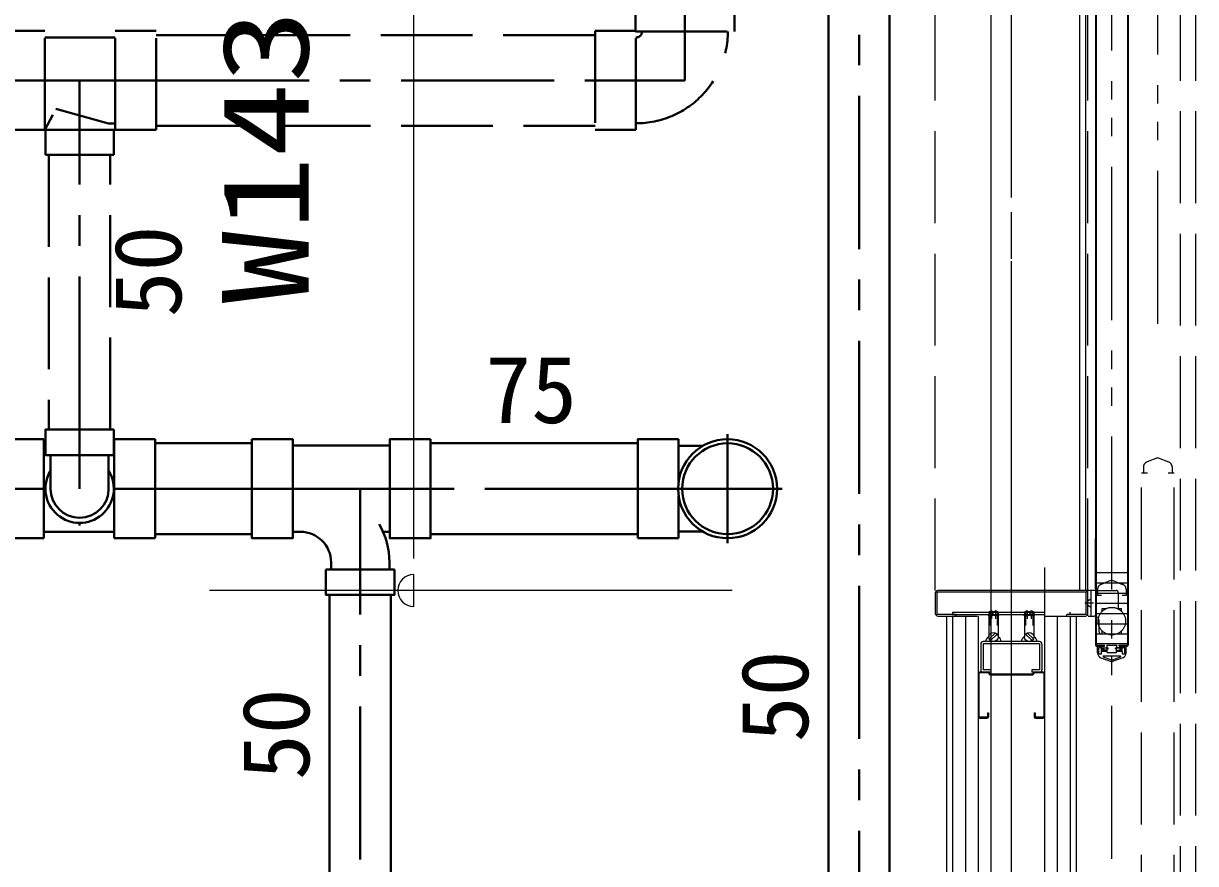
# Model space of a CAD drawing. Units: millimetres at full size, sheet at 1:30. Extents: x -16828 to 149130, y 47892 to 100313.
# Drawn here: x 15017 to 16165, y 56503 to 57326 of the extents above; entities that cross this region are included whole.
import ezdxf
from ezdxf.enums import TextEntityAlignment as Align

# ---------------------------------------------------------------- set-up
doc = ezdxf.new("R2010")
doc.units = ezdxf.units.MM
doc.header["$LTSCALE"] = 30
for name, pattern in [('CHAIN1', [8, 5, -1, 1, -1]), ('CHAIN2', [12, 9, -1, 1, -1]), ('DASHED3', [4, 3, -1]), ('DOUBLE_CHAIN1', [8.8, 5, -1, 0.6, -0.6, 0.6, -1])]:
    doc.linetypes.add(name, pattern=pattern)
for name, color, linetype, lineweight in [('0-1', 7, 'Continuous', 15), ('2-2_間仕切り芯', 7, 'DOUBLE_CHAIN1', 15), ('2-3_間仕切り', 7, 'Continuous', 15), ('2-A_建具', 7, 'Continuous', 15), ('3-0_AIHO08-壁芯', 7, 'CHAIN2', 15), ('4-3_AIHO15-壁開口寸法・コメント', 7, 'Continuous', 15), ('9-9_配管－汚水１：硬質塩ビ管（ＤＶ）', 2, 'Continuous', 30)]:
    doc.layers.add(name, color=color, linetype=linetype, lineweight=lineweight)
doc.styles.add('ＭＳ ゴシック', font='')
doc.styles.get('ＭＳ ゴシック').set_extended_font_data('MS Gothic')

# ---------------------------------------------------------------- blocks, each defined once
blk = doc.blocks.new('グループ部品-28')
at = {"layer": '4-3_AIHO15-壁開口寸法・コメント'}
for p, q in [((15399.51, 56802.11), (15399.51, 56833.36)), ((15399.51, 56755.24), (15399.51, 56786.49))]:
    blk.add_line(p, q, dxfattribs=at)
blk.add_arc((15399.51, 56770.86), 15.62, 90, 270, dxfattribs=at)
blk = doc.blocks.new('グループ部品-29')
at = {"layer": '4-3_AIHO15-壁開口寸法・コメント'}
for p, q in [((15399.51, 58216.49), (15399.51, 58185.24)), ((15399.51, 58169.61), (15399.51, 58138.36))]:
    blk.add_line(p, q, dxfattribs=at)
blk.add_arc((15399.51, 58200.86), 15.62, 270, 90, dxfattribs=at)
blk = doc.blocks.new('グループ部品-30')
at = {"layer": '4-3_AIHO15-壁開口寸法・コメント'}
for p, q in [((15711.46, 58200.86), (15199.51, 58200.86)), ((15399.51, 56833.36), (15399.51, 58138.36)), ((15711.46, 56770.86), (15199.51, 56770.86))]:
    blk.add_line(p, q, dxfattribs=at)
for name in ['グループ部品-29', 'グループ部品-28']:
    blk.add_blockref(name, (0, 0), dxfattribs=at)
at = {"layer": '4-3_AIHO15-壁開口寸法・コメント', "style": 'ＭＳ ゴシック', "width": 1.25}
blk.add_text('W1430×H2200', height=84.92, rotation=90, dxfattribs=at).set_placement((15321.88, 57051.5), align=Align.BOTTOM_LEFT)

msp = doc.modelspace()

# ---------------------------------------------------------------- linework, layer by layer
at = {"layer": '0-1'}
msp.add_line((15964.96, 59150.86), (15964.96, 55840.86), dxfattribs=at)
at = {"layer": '2-2_間仕切り芯'}
msp.add_line((15984.96, 64749.43), (15984.96, 55245.89), dxfattribs=at)
at = {"layer": '2-3_間仕切り'}
for p, q in [((16017.46, 56793.41), (16017.46, 55793.36)), ((15921.46, 56745.86), (15921.46, 55883.36)), ((15927.46, 56745.86), (15927.46, 55870.86)), ((15939.96, 56745.86), (15939.96, 55858.36)), ((15952.46, 56745.86), (15952.46, 55858.36)), ((16029.96, 56745.86), (16029.96, 56045.86)), ((16042.46, 56745.86), (16042.46, 56045.86)), ((16048.46, 56745.86), (16048.46, 56045.86))]:
    msp.add_line(p, q, dxfattribs=at)
at = {"layer": '2-A_建具', "linetype": 'DOUBLE_CHAIN1'}
for p, q in [((16128.46, 57032.01), (16128.46, 58250.86)), ((16083.46, 56507.86), (16083.46, 57721.15))]:
    msp.add_line(p, q, dxfattribs=at)
at = {"layer": '2-A_建具', "linetype": 'DASHED3'}
for p, q in [((15910.46, 56770.86), (15910.46, 58203.26)), ((16059.96, 56770.86), (16059.96, 58200.86)), ((16150.46, 58200.36), (16150.46, 56055.86)), ((16165.46, 58200.36), (16165.46, 56055.86)), ((16114.46, 56892.08), (16114.46, 56885.86)), ((16128.18, 56900.86), (16118.1, 56896.89)), ((16128.74, 56900.86), (16138.82, 56896.89)), ((16142.46, 56892.08), (16142.46, 56885.86)), ((16118.46, 56885.86), (16112.46, 56885.86)), ((16112.46, 56061.76), (16112.46, 56885.86)), ((16144.46, 56885.86), (16138.46, 56885.86)), ((16144.46, 56061.76), (16144.46, 56885.86)), ((16083.18, 56780.86), (16073.1, 56776.89)), ((16083.18, 56780.86), (16083.74, 56780.86)), ((16083.74, 56780.86), (16093.82, 56776.89)), ((16067.46, 56770.86), (16087.76, 56770.86)), ((16069.46, 56772.08), (16069.46, 56765.86)), ((16073.46, 56765.86), (16069.46, 56765.86)), ((16089.76, 56768.86), (16089.76, 56753.36)), ((16097.46, 56765.86), (16093.46, 56765.86)), ((16097.46, 56772.08), (16097.46, 56765.86)), ((16065.5, 56758.36), (16057.06, 56758.36)), ((16063.16, 56762.61), (16059.96, 56760.46)), ((16063.16, 56754.36), (16059.96, 56756.26)), ((15927.46, 56749.76), (15927.46, 56747.46)), ((15927.46, 56749.76), (16042.46, 56749.76)), ((15927.46, 56747.46), (16042.46, 56747.46)), ((16042.46, 56747.46), (16042.46, 56749.76)), ((16073.96, 56750.45), (16073.96, 56753.36)), ((16073.96, 56753.36), (16078.36, 56753.36)), ((16088.56, 56753.36), (16092.96, 56753.36)), ((16092.96, 56750.45), (16092.96, 56753.36)), ((16070.96, 56730.36), (16070.96, 56740.86)), ((16073.96, 56728.36), (16073.96, 56731.27)), ((16092.96, 56728.36), (16092.96, 56731.27)), ((16072.96, 56728.36), (16078.36, 56728.36)), ((16088.56, 56728.36), (16092.96, 56728.36))]:
    msp.add_line(p, q, dxfattribs=at)
at = {"layer": '2-A_建具'}
for p, q in [((16051.96, 56770.86), (16051.96, 58200.86)), ((16057.96, 56770.86), (16057.96, 58200.86)), ((16067.46, 57419.56), (16067.46, 56717.16)), ((16068.06, 57419.86), (16068.06, 56716.86)), ((16098.86, 57419.86), (16098.86, 56716.86)), ((16099.46, 57419.56), (16099.46, 56717.16)), ((16128.18, 56900.86), (16128.74, 56900.86)), ((16067.46, 56772.46), (16067.46, 56821.86)), ((16099.46, 56772.46), (16099.46, 56821.86)), ((16068.06, 56788.36), (16098.86, 56788.36)), ((16068.06, 56778.36), (16098.86, 56778.36)), ((15910.46, 56768.46), (15910.46, 56748.26)), ((16058.36, 56769.26), (15912.06, 56769.26)), ((15912.06, 56769.26), (15912.06, 56747.46)), ((16057.56, 56770.86), (15912.86, 56770.86)), ((16067.46, 56770.86), (16001.46, 56770.86)), ((16058.36, 56747.46), (16058.36, 56769.26)), ((16059.96, 56746.06), (16059.96, 56770.86)), ((16059.96, 56748.26), (16059.96, 56768.46)), ((16063.16, 56745.86), (16063.16, 56770.86)), ((16068.06, 56768.36), (16098.86, 56768.36)), ((16068.06, 56758.36), (16098.86, 56758.36)), ((15930.46, 56747.46), (15912.06, 56747.46)), ((15912.86, 56745.86), (15951.46, 56745.86)), ((15930.46, 56747.46), (15930.46, 56745.86)), ((15962.96, 56749.36), (15962.96, 56725.36)), ((15963.96, 56748.21), (15963.96, 56736.66)), ((15965.46, 56747.87), (15965.46, 56743.1)), ((15969.46, 56750.85), (15969.46, 56743.1)), ((15970.96, 56750.52), (15970.96, 56736.66)), ((15971.96, 56749.36), (15971.96, 56725.36)), ((15997.96, 56749.36), (15997.96, 56725.36)), ((15998.96, 56750.52), (15998.96, 56736.66)), ((16000.46, 56750.85), (16000.46, 56743.1)), ((16004.46, 56747.87), (16004.46, 56743.1)), ((16005.96, 56748.21), (16005.96, 56736.66)), ((16006.96, 56749.36), (16006.96, 56725.36)), ((16018.46, 56745.86), (16057.56, 56745.86)), ((16039.46, 56745.86), (16039.46, 56747.46)), ((16058.36, 56747.46), (16039.46, 56747.46)), ((16060.16, 56745.86), (16065.96, 56745.86)), ((16068.06, 56748.36), (16098.86, 56748.36)), ((16068.06, 56738.36), (16098.86, 56738.36)), ((16012.56, 56720.86), (15957.36, 56720.86)), ((15963.36, 56723.5), (15969.33, 56729.46)), ((15964.59, 56721.89), (15970.93, 56728.23)), ((16005.33, 56721.89), (15998.99, 56728.23)), ((16006.55, 56723.5), (16000.59, 56729.46)), ((16068.06, 56728.36), (16098.86, 56728.36)), ((15954.96, 56718.46), (15954.96, 56693.26)), ((15957.26, 56718.56), (15957.26, 56693.16)), ((16012.66, 56718.56), (15957.26, 56718.56)), ((16012.66, 56718.56), (16012.66, 56693.16)), ((16014.96, 56718.46), (16014.96, 56693.26)), ((16068.06, 56716.86), (16074.96, 56716.86)), ((16068.21, 56717.86), (16068.21, 56718.36)), ((16068.36, 56716.26), (16074.96, 56716.26)), ((16068.71, 56718.86), (16083.16, 56718.86)), ((16068.71, 56717.36), (16076.21, 56717.36)), ((16069.46, 56709.75), (16069.46, 56715.96)), ((16070.66, 56715.06), (16073.46, 56715.06)), ((16070.66, 56708.76), (16070.66, 56715.06)), ((16070.66, 56708.76), (16073.46, 56708.76)), ((16073.46, 56715.06), (16073.46, 56716.26)), ((16073.46, 56711.36), (16073.46, 56715.03)), ((16073.46, 56711.36), (16077.46, 56711.36)), ((16077.96, 56711.26), (16073.46, 56711.26)), ((16073.46, 56708.76), (16073.46, 56711.26)), ((16074.28, 56716.01), (16076.21, 56716.36)), ((16074.46, 56712.36), (16074.46, 56714.86)), ((16074.46, 56714.86), (16078.46, 56714.86)), ((16074.46, 56712.36), (16077.46, 56712.36)), ((16074.96, 56716.26), (16074.96, 56716.86)), ((16075.46, 56712.96), (16075.46, 56714.26)), ((16075.96, 56714.76), (16079.96, 56714.76)), ((16077.96, 56712.46), (16075.96, 56712.46)), ((16076.21, 56716.36), (16076.21, 56717.36)), ((16077.46, 56711.36), (16077.46, 56712.36)), ((16077.96, 56711.26), (16077.96, 56712.46)), ((16078.46, 56717.36), (16078.46, 56714.86)), ((16078.46, 56717.36), (16088.46, 56717.36)), ((16078.96, 56710.26), (16078.96, 56713.76)), ((16078.96, 56713.76), (16079.96, 56713.76)), ((16078.96, 56710.26), (16087.96, 56710.26)), ((16079.96, 56713.76), (16079.96, 56714.76)), ((16083.46, 56718.56), (16083.16, 56718.86)), ((16083.76, 56718.86), (16083.46, 56718.56)), ((16083.76, 56718.86), (16098.21, 56718.86)), ((16086.96, 56713.76), (16086.96, 56714.76)), ((16086.96, 56714.76), (16090.96, 56714.76)), ((16087.96, 56713.76), (16086.96, 56713.76)), ((16087.96, 56710.26), (16087.96, 56713.76)), ((16088.46, 56714.86), (16088.46, 56717.36)), ((16092.46, 56714.86), (16088.46, 56714.86)), ((16088.96, 56711.26), (16088.96, 56712.46)), ((16088.96, 56712.46), (16090.96, 56712.46)), ((16093.46, 56711.26), (16088.96, 56711.26)), ((16089.46, 56711.36), (16093.46, 56711.36)), ((16090.71, 56716.36), (16090.71, 56717.36)), ((16090.71, 56717.36), (16098.21, 56717.36)), ((16090.71, 56716.36), (16092.64, 56716.01)), ((16091.46, 56712.96), (16091.46, 56714.26)), ((16091.96, 56716.26), (16098.56, 56716.26)), ((16092.46, 56712.36), (16092.46, 56714.86)), ((16093.46, 56715.06), (16093.46, 56716.26)), ((16093.46, 56715.06), (16096.26, 56715.06)), ((16093.46, 56711.36), (16093.46, 56715.03)), ((16093.46, 56711.26), (16093.46, 56708.76)), ((16093.46, 56708.76), (16096.26, 56708.76)), ((16096.26, 56708.76), (16096.26, 56715.06)), ((16097.46, 56709.75), (16097.46, 56715.96)), ((16098.71, 56717.86), (16098.71, 56718.36)), ((16072.74, 56705.06), (16082.77, 56701.38)), ((16075.1, 56705.79), (16082.77, 56702.98)), ((16075.27, 56706.76), (16091.65, 56706.76)), ((16084.15, 56702.98), (16091.82, 56705.79)), ((16094.18, 56705.06), (16084.15, 56701.38)), ((15952.46, 56689.66), (15952.46, 56647.06)), ((15953.26, 56690.06), (15953.26, 56646.66)), ((15962.13, 56690.06), (15953.26, 56690.06)), ((15964.96, 56690.86), (15953.66, 56690.86)), ((15964.96, 56693.16), (15957.26, 56693.16)), ((15962.13, 56690.06), (15964.13, 56688.06)), ((15962.81, 56690.51), (15964.46, 56688.86)), ((16005.79, 56688.06), (15964.13, 56688.06)), ((16005.46, 56688.86), (15964.46, 56688.86)), ((15964.96, 56693.16), (15964.96, 56690.86)), ((16004.96, 56693.16), (16004.96, 56690.86)), ((16012.66, 56693.16), (16004.96, 56693.16)), ((16016.26, 56690.86), (16004.96, 56690.86)), ((16005.46, 56688.86), (16007.11, 56690.51)), ((16005.79, 56688.06), (16007.79, 56690.06)), ((16016.66, 56690.06), (16007.79, 56690.06)), ((16016.66, 56690.06), (16016.66, 56646.66)), ((16017.46, 56689.66), (16017.46, 56647.06)), ((15961.66, 56650.86), (15961.66, 56646.66)), ((15961.66, 56650.86), (15962.46, 56650.86)), ((15962.46, 56650.86), (15962.46, 56647.06)), ((16007.46, 56650.86), (16007.46, 56647.06)), ((16007.46, 56650.86), (16008.26, 56650.86)), ((16008.26, 56650.86), (16008.26, 56646.66)), ((15961.66, 56646.66), (15953.26, 56646.66)), ((15953.66, 56645.86), (15961.26, 56645.86)), ((16016.66, 56646.66), (16008.26, 56646.66)), ((16008.66, 56645.86), (16016.26, 56645.86))]:
    msp.add_line(p, q, dxfattribs=at)
for points in [[(16089.46, 56711.36), (16089.46, 56712.36), (16092.46, 56712.36)], [(16091.96, 56716.26), (16091.96, 56716.86), (16098.86, 56716.86)]]:
    msp.add_lwpolyline(points, dxfattribs=at)
at = {"layer": '2-A_建具', "linetype": 'DASHED3'}
msp.add_circle((16083.46, 56740.86), 13.5, dxfattribs=at)
at = {"layer": '2-A_建具'}
for centre in [(15967.46, 56725.36), (16002.46, 56725.36)]:
    msp.add_circle(centre, 4.5, dxfattribs=at)
at = {"layer": '2-A_建具', "linetype": 'DASHED3'}
for centre, radius, start, end in [((16119.46, 56892.08), 5, 105.75454, 180), ((16137.46, 56892.08), 5, 0, 74.24546), ((16074.46, 56772.08), 5, 105.75454, 180), ((16087.76, 56768.86), 2, 0, 90), ((16092.46, 56772.08), 5, 0, 74.24546), ((16065.96, 56740.86), 5, 0, 72.5424), ((16072.96, 56730.36), 2, 180, 270)]:
    msp.add_arc(centre, radius, start, end, dxfattribs=at)
at = {"layer": '2-A_建具'}
for centre, radius, start, end in [((15912.86, 56768.46), 2.4, 90, 180), ((16057.56, 56768.46), 2.4, 0, 90), ((15912.86, 56748.26), 2.4, 180, 270), ((15962.96, 56747.46), 1, 180, 334.15807), ((15965.21, 56748.42), 2.44, 22.61986, 157.38014), ((15965.21, 56750.3), 2.44, 202.61986, 337.38014), ((15964.76, 56747.46), 1, 180, 334.15807), ((15966.56, 56747.46), 1, 180, 334.15807), ((15968.36, 56747.46), 1, 180, 334.15807), ((15969.71, 56748.42), 2.44, 22.61986, 157.38014), ((15970.16, 56747.46), 1, 180, 334.15807), ((15971.96, 56747.46), 1, 180, 0), ((15997.96, 56747.46), 1, 180, 0), ((16000.21, 56748.42), 2.44, 22.61986, 157.38014), ((15999.76, 56747.46), 1, 205.84193, 0), ((16001.56, 56747.46), 1, 205.84193, 0), ((16004.71, 56748.42), 2.44, 22.61986, 157.38014), ((16004.71, 56750.3), 2.44, 202.61986, 337.38014), ((16003.36, 56747.46), 1, 205.84193, 0), ((16005.16, 56747.46), 1, 205.84193, 0), ((16006.96, 56747.46), 1, 205.84193, 0), ((16057.56, 56748.26), 2.4, 270, 0), ((16065.96, 56740.86), 5, 72.5424, 90), ((15957.36, 56718.46), 2.4, 90, 180), ((15964, 56721.43), 4.02, 104.9838, 188.17994), ((15970.92, 56721.43), 4.02, 351.82006, 75.0162), ((15999, 56721.43), 4.02, 104.9838, 188.17994), ((16005.92, 56721.43), 4.02, 351.82006, 75.0162), ((16012.56, 56718.46), 2.4, 0, 90), ((16068.36, 56717.16), 0.9, 180, 270), ((16068.71, 56718.36), 0.5, 90, 180), ((16068.71, 56717.86), 0.5, 180, 270), ((16069.76, 56715.96), 0.3, 90, 180), ((16074.46, 56709.75), 5, 180, 249.87556), ((16074.46, 56715.03), 1, 100.30485, 180), ((16075.96, 56714.26), 0.5, 90, 180), ((16075.96, 56712.96), 0.5, 180, 270), ((16090.96, 56714.26), 0.5, 0, 90), ((16090.96, 56712.96), 0.5, 270, 0), ((16092.46, 56715.03), 1, 0, 79.69515), ((16092.46, 56709.75), 5, 290.12444, 0), ((16097.16, 56715.96), 0.3, 0, 90), ((16098.21, 56718.36), 0.5, 0, 90), ((16098.21, 56717.86), 0.5, 270, 0), ((16098.56, 56717.16), 0.9, 270, 0), ((16075.27, 56706.26), 0.5, 90, 249.87556), ((16083.46, 56704.86), 2, 249.87556, 290.12444), ((16083.46, 56703.26), 2, 249.87556, 290.12444), ((16091.65, 56706.26), 0.5, 290.12444, 90), ((15953.66, 56689.66), 1.2, 90, 180), ((15957.36, 56693.26), 2.4, 180, 270), ((15961.96, 56689.66), 1.2, 45, 90), ((16007.96, 56689.66), 1.2, 90, 135), ((16012.56, 56693.26), 2.4, 270, 0), ((16016.26, 56689.66), 1.2, 0, 90), ((15953.66, 56647.06), 1.2, 180, 270), ((15961.26, 56647.06), 1.2, 270, 0), ((16008.66, 56647.06), 1.2, 180, 270), ((16016.26, 56647.06), 1.2, 270, 0)]:
    msp.add_arc(centre, radius, start, end, dxfattribs=at)
at = {"layer": '3-0_AIHO08-壁芯'}
msp.add_line((15984.96, 63545.86), (15984.96, 55895.86), dxfattribs=at)
at = {"layer": '9-9_配管－汚水１：硬質塩ビ管（ＤＶ）'}
for p, q in [((15805.73, 57975.44), (15805.73, 49970.89)), ((15865.73, 49970.89), (15865.73, 57975.44)), ((15037.06, 56919.09), (14997.06, 56919.09)), ((15037.06, 56919.09), (15037.06, 56870.59)), ((15106.06, 56919.09), (15106.06, 56870.59)), ((15106.06, 56919.09), (15146.06, 56919.09)), ((15146.06, 56822.09), (15146.06, 56919.09)), ((15240.96, 56915.09), (15146.06, 56915.09)), ((15618.96, 56915.09), (15415.96, 56915.09)), ((15658.96, 56919.09), (15658.96, 56877.54)), ((15037.06, 56912.79), (15038.56, 56912.79)), ((15043.56, 56903.59), (15043.56, 56870.59)), ((15100.56, 56903.59), (15100.56, 56870.59)), ((15105.56, 56912.79), (15106.06, 56912.79)), ((15280.96, 56912.79), (15375.96, 56912.79)), ((15658.96, 56912.59), (15682.71, 56912.59)), ((15037.06, 56870.59), (15037.06, 56822.09)), ((15106.06, 56870.59), (15106.06, 56822.09)), ((15658.96, 56822.09), (15658.96, 56863.64)), ((15037.06, 56828.39), (15072.06, 56828.39)), ((15072.06, 56828.39), (15106.06, 56828.39)), ((15146.06, 56826.09), (15240.96, 56826.09)), ((15288.52, 56828.39), (15280.96, 56828.39)), ((15375.96, 56828.39), (15369.32, 56828.39)), ((15415.96, 56826.09), (15618.96, 56826.09)), ((15658.96, 56828.59), (15682.71, 56828.59)), ((14997.06, 56822.09), (15037.06, 56822.09)), ((15106.06, 56822.09), (15146.06, 56822.09)), ((15658.96, 56822.09), (15618.96, 56822.09)), ((15380.46, 56791.59), (15313.46, 56791.59)), ((15318.44, 56798.47), (15318.44, 56791.59)), ((15375.63, 56798.58), (15375.63, 56791.59)), ((15316.96, 56766.59), (15316.96, 56267.36)), ((15376.96, 56267.36), (15376.96, 56766.59))]:
    msp.add_line(p, q, dxfattribs=at)
at = {"layer": '9-9_配管－汚水１：硬質塩ビ管（ＤＶ）', "linetype": 'CHAIN1'}
for p, q in [((15835.73, 57975.44), (15835.73, 49970.89)), ((15665.18, 57358.59), (15665.18, 57270.59)), ((14998.06, 57270.59), (15072.06, 57270.59)), ((15147.06, 57270.59), (15072.06, 57270.59)), ((15072.06, 57197.59), (15072.06, 57270.59)), ((15147.06, 57270.59), (15577.18, 57270.59)), ((15577.18, 57270.59), (15665.18, 57270.59)), ((15072.06, 56928.59), (15072.06, 57197.59)), ((15072.06, 56928.59), (15072.06, 56870.59)), ((15706.96, 56817.19), (15706.96, 56923.99)), ((14997.06, 56870.59), (15038.56, 56870.59)), ((15036.06, 56870.59), (15038.56, 56870.59)), ((15146.06, 56870.59), (15105.56, 56870.59)), ((15105.56, 56870.59), (15108.06, 56870.59)), ((15240.96, 56870.59), (15146.06, 56870.59)), ((15240.96, 56870.59), (15346.96, 56870.59)), ((15415.96, 56870.59), (15346.96, 56870.59)), ((15346.96, 56766.59), (15346.96, 56870.59)), ((15618.96, 56870.59), (15415.96, 56870.59)), ((15618.96, 56870.59), (15662.46, 56870.59)), ((15653.56, 56870.59), (15760.36, 56870.59)), ((15072.06, 56834.59), (15072.06, 56837.09)), ((15346.96, 56267.36), (15346.96, 56766.59))]:
    msp.add_line(p, q, dxfattribs=at)
at = {"layer": '9-9_配管－汚水１：硬質塩ビ管（ＤＶ）', "linetype": 'DASHED3'}
for p, q in [((15147.06, 57319.09), (15107.06, 57319.09)), ((15107.06, 57222.09), (15107.06, 57319.09)), ((15147.06, 57222.09), (15147.06, 57319.09)), ((15577.18, 57319.09), (15617.18, 57319.09)), ((15617.18, 57222.09), (15617.18, 57319.09)), ((15107.06, 57312.79), (15038.06, 57312.79)), ((15577.18, 57315.09), (15147.06, 57315.09)), ((15038.06, 57222.09), (15045.93, 57236.88)), ((15100.36, 57228.39), (15048.72, 57242.76)), ((15107.06, 57228.39), (15100.36, 57228.39)), ((15147.06, 57226.09), (15577.18, 57226.09)), ((15107.06, 57222.09), (15038.06, 57222.09)), ((15038.56, 57222.09), (15038.56, 57197.59)), ((15107.06, 57222.09), (15147.06, 57222.09)), ((15042.06, 57197.59), (15042.06, 56928.59)), ((15102.06, 56928.59), (15102.06, 57197.59))]:
    msp.add_line(p, q, dxfattribs=at)
for points in [[(15616.68, 57358.59), (15616.68, 57318.59), (15713.68, 57318.59), (15713.68, 57358.59)], [(14998.06, 57319.09), (14998.06, 57222.09), (15038.06, 57222.09)], [(15038.06, 57222.09), (15038.06, 57319.09), (14998.06, 57319.09)], [(15577.18, 57319.09), (15577.18, 57222.09), (15617.18, 57222.09)], [(15105.56, 57222.09), (15105.56, 57197.59), (15038.56, 57197.59)]]:
    msp.add_lwpolyline(points, dxfattribs=at)
at = {"layer": '9-9_配管－汚水１：硬質塩ビ管（ＤＶ）'}
for points in [[(15105.56, 56928.59), (15038.56, 56928.59), (15038.56, 56903.59), (15105.56, 56903.59)], [(15240.96, 56919.09), (15240.96, 56822.09), (15280.96, 56822.09), (15280.96, 56919.09)], [(15415.96, 56919.09), (15415.96, 56822.09), (15375.96, 56822.09), (15375.96, 56919.09)]]:
    msp.add_lwpolyline(points, close=True, dxfattribs=at)
for points in [[(15618.96, 56822.09), (15618.96, 56919.09), (15658.96, 56919.09)], [(15380.46, 56791.59), (15380.46, 56766.59), (15313.46, 56766.59), (15313.46, 56791.59)]]:
    msp.add_lwpolyline(points, dxfattribs=at)
msp.add_circle((15706.96, 56870.59), 44.5, dxfattribs=at)
at = {"layer": '9-9_配管－汚水１：硬質塩ビ管（ＤＶ）', "linetype": 'DASHED3'}
for radius in [90, 6]:
    msp.add_arc((15617.18, 57318.59), radius, 270, 0, dxfattribs=at)
at = {"layer": '9-9_配管－汚水１：硬質塩ビ管（ＤＶ）'}
for centre, radius, start, end in [((15706.96, 56870.59), 48.5, 90, 270), ((15706.96, 56870.59), 48.5, 0, 90), ((15072.06, 56870.59), 33.5, 148.29293, 31.70707), ((15072.06, 56870.59), 28.5, 180, 0), ((15706.96, 56870.59), 48.5, 270, 0), ((15300.83, 56798.58), 74.8, 0, 30), ((15288.52, 56798.47), 29.92, 0, 90)]:
    msp.add_arc(centre, radius, start, end, dxfattribs=at)

# ---------------------------------------------------------------- block references
at = {"layer": '4-3_AIHO15-壁開口寸法・コメント'}
msp.add_blockref('グループ部品-30', (0, 0), dxfattribs=at)

# ---------------------------------------------------------------- texts
at = {"layer": '9-9_配管－汚水１：硬質塩ビ管（ＤＶ）', "color": 7, "style": 'ＭＳ ゴシック'}
for p in [(15191.55, 57038.61), (15805.73, 56622.27), (15316.96, 56585.19)]:
    msp.add_text('50', height=65.98, rotation=90, dxfattribs=at).set_placement(p, align=Align.BOTTOM_LEFT)
msp.add_text('75', height=65.98, dxfattribs=at).set_placement((15469.67, 56915.09), align=Align.BOTTOM_LEFT)

doc.saveas('drawing.dxf')
